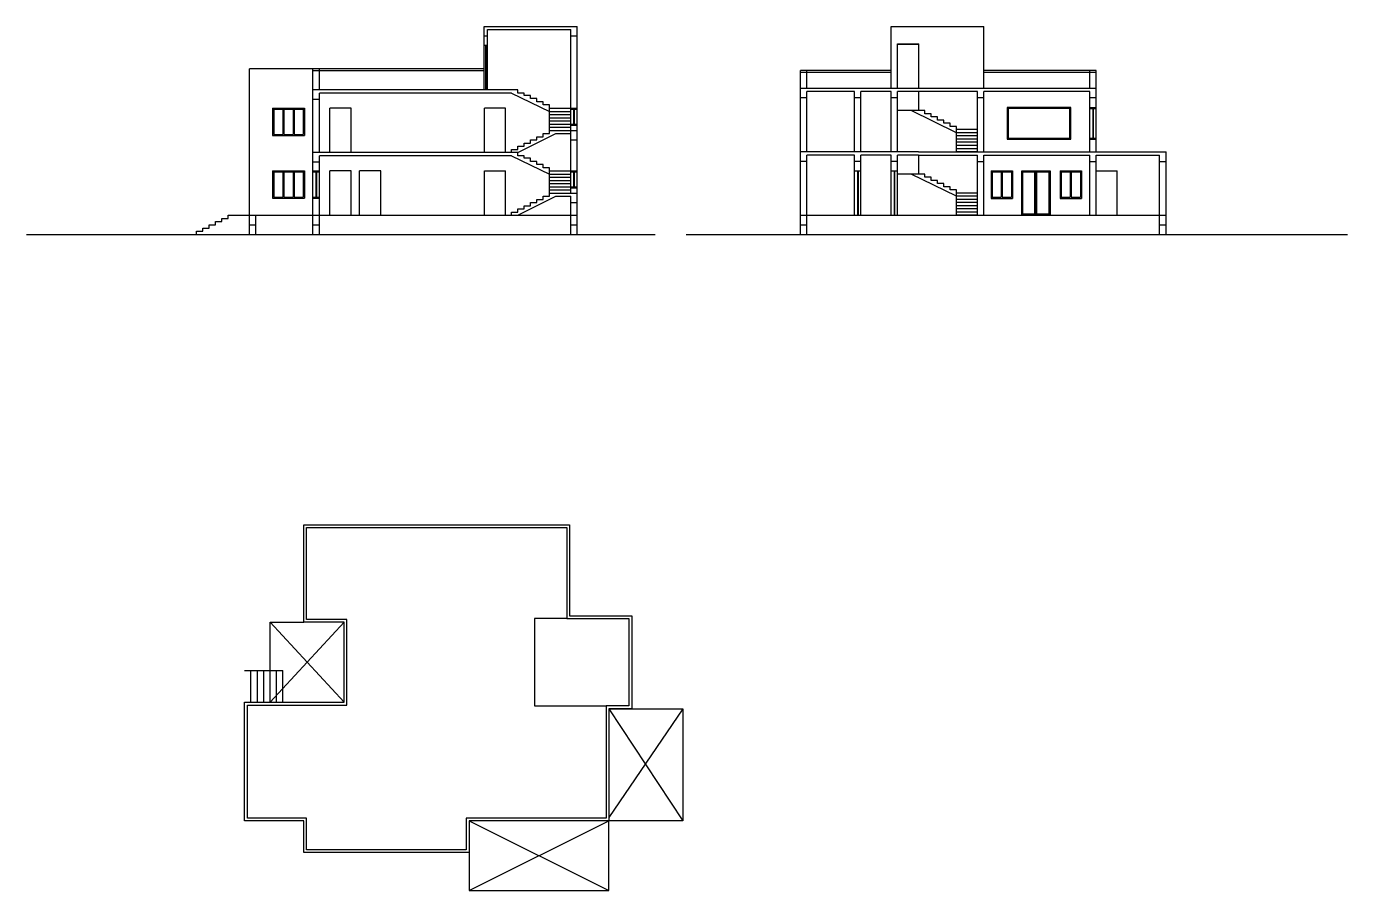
# Model space of a CAD drawing. Header units: metres. Extents: x 3586 to 7307, y 3108 to 6437.
# Drawn here: x 3708.4 to 3770.8, y 3198.1 to 3238.9 of the extents above; entities that cross this region are included whole.
import ezdxf

# ---------------------------------------------------------------- set-up
doc = ezdxf.new("R2010")
doc.units = ezdxf.units.M
for name, color, linetype in [('DOORS', 170, 'Continuous'), ('wall', 7, 'Continuous'), ('window', 140, 'Continuous')]:
    doc.layers.add(name, color=color, linetype=linetype)

msp = doc.modelspace()

# ---------------------------------------------------------------- linework, layer by layer
at = {"layer": 'DOORS'}
for p, q in [((3756.028, 3230.057), (3756.028, 3232.057)), ((3756.078, 3230.007), (3756.078, 3232.107)), ((3756.128, 3230.057), (3756.128, 3232.057))]:
    msp.add_line(p, q, dxfattribs=at)
msp.add_lwpolyline([(3755.411, 3232.107), (3756.746, 3232.107), (3756.746, 3230.007), (3755.411, 3230.007)], close=True, dxfattribs=at)
for points in [[(3756.028, 3230.057), (3755.461, 3230.057), (3755.461, 3232.057), (3756.028, 3232.057)], [(3756.128, 3232.057), (3756.696, 3232.057), (3756.696, 3230.057), (3756.128, 3230.057)]]:
    msp.add_lwpolyline(points, dxfattribs=at)
at = {"layer": 'wall'}
for p, q in [((3730.019, 3235.937), (3730.019, 3238.937)), ((3730.019, 3238.937), (3734.402, 3238.937)), ((3730.169, 3235.937), (3730.169, 3238.787)), ((3730.169, 3238.787), (3734.102, 3238.787)), ((3734.102, 3231.057), (3734.102, 3238.787)), ((3734.402, 3229.107), (3734.402, 3238.937)), ((3749.246, 3238.937), (3753.626, 3238.937)), ((3749.246, 3236.007), (3749.246, 3238.937)), ((3753.626, 3236.007), (3753.626, 3238.937)), ((3730.019, 3238.487), (3730.169, 3238.487)), ((3730.169, 3238.037), (3730.019, 3238.037)), ((3730.084, 3238.037), (3730.084, 3235.937)), ((3730.104, 3238.037), (3730.104, 3235.937)), ((3734.102, 3238.487), (3734.402, 3238.487)), ((3749.546, 3236.007), (3749.546, 3238.107)), ((3749.546, 3238.107), (3750.546, 3238.107)), ((3749.546, 3238.094), (3750.546, 3238.094)), ((3750.546, 3236.007), (3750.546, 3238.107)), ((3750.546, 3235.994), (3750.546, 3238.094)), ((3718.929, 3229.107), (3718.929, 3236.937)), ((3730.019, 3236.937), (3718.929, 3236.937)), ((3721.929, 3235.937), (3721.929, 3236.937)), ((3730.019, 3236.837), (3721.929, 3236.837)), ((3722.229, 3235.937), (3722.229, 3236.937)), ((3744.956, 3229.107), (3744.956, 3236.857)), ((3749.246, 3236.857), (3744.956, 3236.857)), ((3749.246, 3236.757), (3744.956, 3236.757)), ((3745.256, 3236.007), (3745.256, 3236.857)), ((3758.926, 3236.857), (3753.626, 3236.857)), ((3758.926, 3236.757), (3753.626, 3236.757)), ((3758.626, 3236.007), (3758.626, 3236.857)), ((3758.926, 3233.007), (3758.926, 3236.857)), ((3721.929, 3229.107), (3721.929, 3235.937)), ((3731.302, 3235.937), (3721.929, 3235.937)), ((3731.302, 3235.787), (3722.229, 3235.787)), ((3722.229, 3232.972), (3722.229, 3235.787)), ((3731.602, 3235.937), (3731.302, 3235.937)), ((3731.302, 3235.787), (3733.102, 3234.922)), ((3731.602, 3235.787), (3731.602, 3235.937)), ((3731.902, 3235.787), (3731.602, 3235.787)), ((3731.902, 3235.672), (3731.902, 3235.787)), ((3732.202, 3235.672), (3731.902, 3235.672)), ((3732.202, 3235.522), (3732.202, 3235.672)), ((3732.502, 3235.522), (3732.202, 3235.522)), ((3732.502, 3235.372), (3732.502, 3235.522)), ((3758.926, 3236.007), (3744.956, 3236.007)), ((3745.256, 3235.557), (3744.956, 3235.557)), ((3747.506, 3235.857), (3745.256, 3235.857)), ((3745.256, 3233.007), (3745.256, 3235.857)), ((3747.506, 3233.007), (3747.506, 3235.857)), ((3747.806, 3235.557), (3747.506, 3235.557)), ((3749.246, 3235.857), (3747.806, 3235.857)), ((3747.806, 3233.007), (3747.806, 3235.857)), ((3749.246, 3233.007), (3749.246, 3235.857)), ((3749.546, 3235.557), (3749.246, 3235.557)), ((3750.526, 3235.857), (3749.546, 3235.857)), ((3753.326, 3235.857), (3749.546, 3235.857)), ((3749.546, 3233.007), (3749.546, 3235.857)), ((3750.526, 3235.857), (3750.526, 3234.957)), ((3753.326, 3233.007), (3753.326, 3235.857)), ((3753.626, 3235.557), (3753.326, 3235.557)), ((3758.626, 3235.857), (3753.626, 3235.857)), ((3753.626, 3233.007), (3753.626, 3235.857)), ((3758.626, 3233.007), (3758.626, 3235.857)), ((3758.926, 3235.557), (3758.626, 3235.557)), ((3722.229, 3235.487), (3721.929, 3235.487)), ((3722.726, 3232.972), (3722.726, 3235.076)), ((3723.729, 3235.076), (3722.726, 3235.076)), ((3723.729, 3232.972), (3723.729, 3235.076)), ((3731.029, 3235.072), (3730.029, 3235.072)), ((3730.029, 3232.972), (3730.029, 3235.072)), ((3731.029, 3232.972), (3731.029, 3235.072)), ((3732.802, 3235.372), (3732.502, 3235.372)), ((3732.802, 3235.222), (3732.802, 3235.372)), ((3733.102, 3235.222), (3732.802, 3235.222)), ((3733.102, 3235.072), (3733.102, 3235.222)), ((3733.102, 3235.072), (3734.102, 3235.072)), ((3733.102, 3234.022), (3733.102, 3235.072)), ((3733.102, 3234.922), (3734.102, 3234.922)), ((3750.526, 3234.957), (3749.546, 3234.957)), ((3752.326, 3233.907), (3750.195, 3234.957)), ((3750.826, 3234.957), (3750.526, 3234.957)), ((3750.826, 3234.807), (3750.826, 3234.957)), ((3733.102, 3234.772), (3734.102, 3234.772)), ((3733.102, 3234.622), (3734.102, 3234.622)), ((3733.102, 3234.472), (3734.102, 3234.472)), ((3733.102, 3234.322), (3734.102, 3234.322)), ((3751.126, 3234.807), (3750.826, 3234.807)), ((3751.126, 3234.657), (3751.126, 3234.807)), ((3751.276, 3234.657), (3751.126, 3234.657)), ((3751.426, 3234.657), (3751.276, 3234.657)), ((3751.426, 3234.507), (3751.426, 3234.657)), ((3751.726, 3234.507), (3751.426, 3234.507)), ((3751.726, 3234.357), (3751.726, 3234.507)), ((3752.026, 3234.357), (3751.726, 3234.357)), ((3752.026, 3234.207), (3752.026, 3234.357)), ((3731.602, 3232.972), (3733.402, 3233.872)), ((3732.502, 3233.572), (3732.502, 3233.722)), ((3732.502, 3233.722), (3732.802, 3233.722)), ((3732.802, 3233.722), (3732.802, 3233.872)), ((3732.802, 3233.872), (3733.102, 3233.872)), ((3733.102, 3234.172), (3734.102, 3234.172)), ((3733.102, 3233.872), (3733.102, 3234.022)), ((3733.102, 3234.022), (3734.402, 3234.022)), ((3733.402, 3233.872), (3734.102, 3233.872)), ((3752.326, 3234.207), (3752.026, 3234.207)), ((3752.326, 3234.057), (3752.326, 3234.207)), ((3753.326, 3234.057), (3752.326, 3234.057)), ((3752.326, 3233.007), (3752.326, 3234.057)), ((3753.326, 3233.907), (3752.326, 3233.907)), ((3753.326, 3233.757), (3752.326, 3233.757)), ((3731.302, 3232.972), (3731.302, 3233.122)), ((3731.302, 3233.122), (3731.602, 3233.122)), ((3731.602, 3233.122), (3731.602, 3233.272)), ((3731.602, 3233.272), (3731.902, 3233.272)), ((3731.902, 3233.272), (3731.902, 3233.422)), ((3731.902, 3233.422), (3732.202, 3233.422)), ((3732.202, 3233.422), (3732.202, 3233.572)), ((3732.202, 3233.572), (3732.502, 3233.572)), ((3734.102, 3233.572), (3734.402, 3233.572)), ((3749.546, 3233.007), (3744.956, 3233.007)), ((3750.526, 3233.007), (3749.546, 3233.007)), ((3750.526, 3233.007), (3758.926, 3233.007)), ((3753.326, 3233.607), (3752.326, 3233.607)), ((3753.326, 3233.457), (3752.326, 3233.457)), ((3753.326, 3233.307), (3752.326, 3233.307)), ((3753.326, 3233.157), (3752.326, 3233.157)), ((3753.326, 3233.007), (3752.326, 3233.007)), ((3758.926, 3233.007), (3762.226, 3233.007)), ((3762.226, 3229.107), (3762.226, 3233.007)), ((3731.302, 3232.972), (3721.929, 3232.972)), ((3722.229, 3232.522), (3721.929, 3232.522)), ((3722.229, 3229.107), (3722.229, 3232.822)), ((3731.302, 3232.822), (3722.229, 3232.822)), ((3731.602, 3232.972), (3731.302, 3232.972)), ((3731.302, 3232.822), (3733.102, 3231.957)), ((3731.602, 3232.822), (3731.602, 3232.972)), ((3731.902, 3232.822), (3731.602, 3232.822)), ((3731.902, 3232.707), (3731.902, 3232.822)), ((3732.202, 3232.707), (3731.902, 3232.707)), ((3732.202, 3232.557), (3732.202, 3232.707)), ((3732.502, 3232.557), (3732.202, 3232.557)), ((3732.502, 3232.407), (3732.502, 3232.557)), ((3732.802, 3232.407), (3732.502, 3232.407)), ((3732.802, 3232.257), (3732.802, 3232.407)), ((3745.256, 3232.557), (3744.956, 3232.557)), ((3745.256, 3229.107), (3745.256, 3232.857)), ((3747.506, 3232.857), (3745.256, 3232.857)), ((3747.506, 3230.007), (3747.506, 3232.857)), ((3747.806, 3232.557), (3747.506, 3232.557)), ((3747.806, 3230.007), (3747.806, 3232.857)), ((3749.246, 3232.857), (3747.806, 3232.857)), ((3749.246, 3230.007), (3749.246, 3232.857)), ((3749.546, 3232.557), (3749.246, 3232.557)), ((3749.546, 3230.007), (3749.546, 3232.857)), ((3750.526, 3232.857), (3749.546, 3232.857)), ((3750.526, 3232.857), (3749.546, 3232.857)), ((3750.526, 3232.857), (3750.526, 3231.957)), ((3750.526, 3232.857), (3753.326, 3232.857)), ((3753.326, 3230.007), (3753.326, 3232.857)), ((3753.326, 3232.557), (3753.626, 3232.557)), ((3753.626, 3230.007), (3753.626, 3232.857)), ((3753.626, 3232.857), (3758.626, 3232.857)), ((3758.626, 3230.007), (3758.626, 3232.857)), ((3758.626, 3232.557), (3758.926, 3232.557)), ((3758.926, 3230.007), (3758.926, 3232.857)), ((3758.926, 3232.857), (3761.926, 3232.857)), ((3761.926, 3229.107), (3761.926, 3232.857)), ((3761.926, 3232.557), (3762.226, 3232.557)), ((3722.726, 3230.007), (3722.726, 3232.111)), ((3723.729, 3232.111), (3722.726, 3232.111)), ((3723.729, 3230.007), (3723.729, 3232.111)), ((3724.129, 3230.007), (3724.129, 3232.111)), ((3725.133, 3232.111), (3724.129, 3232.111)), ((3725.133, 3230.007), (3725.133, 3232.111)), ((3730.029, 3230.007), (3730.029, 3232.107)), ((3730.029, 3232.107), (3731.029, 3232.107)), ((3731.029, 3230.007), (3731.029, 3232.107)), ((3733.102, 3232.257), (3732.802, 3232.257)), ((3733.102, 3232.107), (3733.102, 3232.257)), ((3733.102, 3232.107), (3734.102, 3232.107)), ((3733.102, 3231.057), (3733.102, 3232.107)), ((3733.102, 3231.957), (3734.102, 3231.957)), ((3733.102, 3231.807), (3734.102, 3231.807)), ((3747.506, 3232.107), (3747.806, 3232.107)), ((3747.656, 3232.107), (3747.656, 3230.007)), ((3747.676, 3232.107), (3747.676, 3230.007)), ((3749.246, 3232.107), (3749.546, 3232.107)), ((3749.386, 3232.107), (3749.386, 3230.007)), ((3749.396, 3232.107), (3749.396, 3230.007)), ((3749.406, 3232.107), (3749.406, 3230.007)), ((3750.526, 3231.957), (3749.546, 3231.957)), ((3752.326, 3230.907), (3750.195, 3231.957)), ((3750.826, 3231.957), (3750.526, 3231.957)), ((3750.826, 3231.807), (3750.826, 3231.957)), ((3751.126, 3231.807), (3750.826, 3231.807)), ((3751.126, 3231.657), (3751.126, 3231.807)), ((3758.926, 3232.107), (3759.926, 3232.107)), ((3758.926, 3230.007), (3758.926, 3232.107)), ((3759.926, 3230.007), (3759.926, 3232.107)), ((3733.102, 3231.657), (3734.102, 3231.657)), ((3733.102, 3231.507), (3734.102, 3231.507)), ((3733.102, 3231.357), (3734.102, 3231.357)), ((3733.102, 3231.207), (3734.102, 3231.207)), ((3751.276, 3231.657), (3751.126, 3231.657)), ((3751.426, 3231.657), (3751.276, 3231.657)), ((3751.426, 3231.507), (3751.426, 3231.657)), ((3751.726, 3231.507), (3751.426, 3231.507)), ((3751.726, 3231.357), (3751.726, 3231.507)), ((3752.026, 3231.357), (3751.726, 3231.357)), ((3752.026, 3231.207), (3752.026, 3231.357)), ((3752.326, 3231.207), (3752.026, 3231.207)), ((3752.326, 3231.057), (3752.326, 3231.207)), ((3731.602, 3230.007), (3733.402, 3230.907)), ((3732.202, 3230.457), (3732.202, 3230.607)), ((3732.202, 3230.607), (3732.502, 3230.607)), ((3732.502, 3230.607), (3732.502, 3230.757)), ((3732.502, 3230.757), (3732.802, 3230.757)), ((3732.802, 3230.757), (3732.802, 3230.907)), ((3732.802, 3230.907), (3733.102, 3230.907)), ((3733.102, 3230.907), (3733.102, 3231.057)), ((3733.102, 3231.057), (3734.402, 3231.057)), ((3733.402, 3230.907), (3734.102, 3230.907)), ((3734.102, 3229.107), (3734.102, 3230.907)), ((3734.102, 3230.607), (3734.402, 3230.607)), ((3753.326, 3231.057), (3752.326, 3231.057)), ((3752.326, 3230.007), (3752.326, 3231.057)), ((3753.326, 3230.907), (3752.326, 3230.907)), ((3753.326, 3230.757), (3752.326, 3230.757)), ((3753.326, 3230.607), (3752.326, 3230.607)), ((3717.929, 3230.007), (3734.402, 3230.007)), ((3717.929, 3229.857), (3717.929, 3230.007)), ((3719.229, 3229.107), (3719.229, 3230.007)), ((3731.302, 3230.007), (3731.302, 3230.157)), ((3731.302, 3230.157), (3731.602, 3230.157)), ((3731.602, 3230.157), (3731.602, 3230.307)), ((3731.602, 3230.307), (3731.902, 3230.307)), ((3731.902, 3230.307), (3731.902, 3230.457)), ((3731.902, 3230.457), (3732.202, 3230.457)), ((3744.956, 3230.007), (3762.226, 3230.007)), ((3753.326, 3230.457), (3752.326, 3230.457)), ((3753.326, 3230.307), (3752.326, 3230.307)), ((3753.326, 3230.157), (3752.326, 3230.157)), ((3753.326, 3230.007), (3752.326, 3230.007)), ((3716.429, 3229.107), (3716.429, 3229.257)), ((3716.429, 3229.257), (3716.729, 3229.257)), ((3716.729, 3229.257), (3716.729, 3229.407)), ((3716.729, 3229.407), (3717.029, 3229.407)), ((3717.029, 3229.407), (3717.029, 3229.557)), ((3717.029, 3229.557), (3717.329, 3229.557)), ((3717.329, 3229.557), (3717.329, 3229.707)), ((3717.329, 3229.707), (3717.629, 3229.707)), ((3717.629, 3229.707), (3717.629, 3229.857)), ((3717.629, 3229.857), (3717.929, 3229.857)), ((3718.929, 3229.557), (3719.229, 3229.557)), ((3721.929, 3229.557), (3722.229, 3229.557)), ((3734.102, 3229.557), (3734.402, 3229.557)), ((3744.956, 3229.557), (3745.256, 3229.557)), ((3744.956, 3229.557), (3745.256, 3229.557)), ((3761.926, 3229.557), (3762.226, 3229.557)), ((3761.926, 3229.557), (3762.226, 3229.557)), ((3708.391, 3229.107), (3712.737, 3229.107)), ((3712.737, 3229.107), (3738.094, 3229.107)), ((3716.429, 3229.107), (3734.102, 3229.107)), ((3734.102, 3229.107), (3734.402, 3229.107)), ((3739.56, 3229.107), (3770.804, 3229.107)), ((3744.956, 3229.107), (3745.256, 3229.107)), ((3745.256, 3229.107), (3761.926, 3229.107)), ((3761.926, 3229.107), (3762.226, 3229.107)), ((3719.9, 3208.486), (3719.9, 3210.773)), ((3719.9, 3210.773), (3721.5, 3210.773)), ((3719.9, 3210.773), (3723.4, 3206.986)), ((3723.4, 3210.773), (3719.9, 3206.986)), ((3733.923, 3210.945), (3732.399, 3210.945)), ((3732.399, 3210.945), (3732.399, 3206.814)), ((3718.7, 3208.486), (3720.5, 3208.486)), ((3719, 3206.986), (3719, 3208.486)), ((3719.3, 3206.986), (3719.3, 3208.486)), ((3719.6, 3206.986), (3719.6, 3208.486)), ((3719.9, 3206.986), (3719.9, 3208.486)), ((3720.2, 3206.986), (3720.2, 3208.486)), ((3720.5, 3206.986), (3720.5, 3208.486)), ((3718.7, 3206.986), (3720.5, 3206.986)), ((3732.399, 3206.814), (3735.772, 3206.814)), ((3735.9, 3206.686), (3739.4, 3206.686)), ((3735.9, 3206.686), (3739.4, 3201.386)), ((3739.4, 3206.686), (3735.9, 3201.536)), ((3739.4, 3206.686), (3739.4, 3201.386)), ((3729.3, 3201.386), (3729.3, 3198.086)), ((3729.3, 3201.386), (3735.9, 3198.086)), ((3729.3, 3198.086), (3735.9, 3201.386)), ((3735.9, 3198.086), (3735.9, 3201.386)), ((3739.4, 3201.386), (3735.9, 3201.386)), ((3729.3, 3198.086), (3735.9, 3198.086))]:
    msp.add_line(p, q, dxfattribs=at)
msp.add_lwpolyline([(3721.5, 3215.373), (3734.051, 3215.373), (3734.051, 3211.073), (3736.985, 3211.073), (3736.985, 3206.686), (3735.9, 3206.686), (3735.9, 3201.686), (3735.9, 3201.386), (3729.3, 3201.386), (3729.3, 3199.886), (3721.5, 3199.886), (3721.5, 3201.386), (3718.7, 3201.386), (3718.7, 3206.986), (3723.4, 3206.986), (3723.4, 3210.773), (3721.5, 3210.773), (3721.5, 3215.373)], dxfattribs=at)
msp.add_lwpolyline([(3721.628, 3215.245), (3733.923, 3215.245), (3733.923, 3210.945), (3736.857, 3210.945), (3736.857, 3206.814), (3735.772, 3206.814), (3735.772, 3201.686), (3735.772, 3201.514), (3729.172, 3201.514), (3729.172, 3200.014), (3721.628, 3200.014), (3721.628, 3201.514), (3718.828, 3201.514), (3718.828, 3206.858), (3723.528, 3206.858), (3723.528, 3210.901), (3721.628, 3210.901)], close=True, dxfattribs=at)
at = {"layer": 'window'}
for p, q in [((3720.022, 3235.076), (3721.522, 3235.076)), ((3720.022, 3235.076), (3720.022, 3233.776)), ((3720.072, 3235.026), (3720.504, 3235.026)), ((3720.072, 3235.026), (3720.072, 3233.826)), ((3720.504, 3235.026), (3720.504, 3233.826)), ((3720.554, 3235.026), (3720.554, 3233.826)), ((3720.554, 3235.026), (3720.989, 3235.026)), ((3720.989, 3235.026), (3720.989, 3233.826)), ((3721.039, 3235.026), (3721.039, 3233.826)), ((3721.039, 3235.026), (3721.472, 3235.026)), ((3721.472, 3235.026), (3721.472, 3233.826)), ((3721.522, 3235.076), (3721.522, 3233.776)), ((3734.102, 3235.072), (3734.402, 3235.072)), ((3734.102, 3235.022), (3734.402, 3235.022)), ((3734.242, 3235.022), (3734.242, 3234.322)), ((3734.262, 3235.022), (3734.262, 3234.322)), ((3758.626, 3235.102), (3758.926, 3235.102)), ((3758.626, 3235.051), (3758.926, 3235.051)), ((3758.766, 3235.051), (3758.766, 3233.657)), ((3758.786, 3235.051), (3758.786, 3233.657)), ((3734.102, 3234.322), (3734.402, 3234.322)), ((3734.102, 3234.272), (3734.402, 3234.272)), ((3720.022, 3233.776), (3721.522, 3233.776)), ((3720.072, 3233.826), (3720.504, 3233.826)), ((3720.554, 3233.826), (3720.989, 3233.826)), ((3721.039, 3233.826), (3721.472, 3233.826)), ((3758.626, 3233.657), (3758.926, 3233.657)), ((3758.626, 3233.607), (3758.926, 3233.607)), ((3720.022, 3232.111), (3721.522, 3232.111)), ((3720.022, 3232.111), (3720.022, 3230.811)), ((3720.072, 3232.061), (3720.504, 3232.061)), ((3720.072, 3232.061), (3720.072, 3230.861)), ((3720.504, 3232.061), (3720.504, 3230.861)), ((3720.554, 3232.061), (3720.989, 3232.061)), ((3720.554, 3232.061), (3720.554, 3230.861)), ((3720.989, 3232.061), (3720.989, 3230.861)), ((3721.039, 3232.061), (3721.472, 3232.061)), ((3721.039, 3232.061), (3721.039, 3230.861)), ((3721.472, 3232.061), (3721.472, 3230.861)), ((3721.522, 3232.111), (3721.522, 3230.811)), ((3721.929, 3232.111), (3722.229, 3232.111)), ((3721.929, 3232.061), (3722.229, 3232.061)), ((3722.069, 3232.061), (3722.069, 3230.861)), ((3722.089, 3232.061), (3722.089, 3230.861)), ((3734.102, 3232.107), (3734.402, 3232.107)), ((3734.102, 3232.057), (3734.402, 3232.057)), ((3734.242, 3232.057), (3734.242, 3231.357)), ((3734.262, 3232.057), (3734.262, 3231.357)), ((3753.961, 3232.107), (3754.979, 3232.107)), ((3753.961, 3232.107), (3753.961, 3230.807)), ((3754.011, 3232.057), (3754.444, 3232.057)), ((3754.011, 3232.057), (3754.011, 3230.857)), ((3754.444, 3232.057), (3754.444, 3230.857)), ((3754.494, 3232.057), (3754.929, 3232.057)), ((3754.494, 3232.057), (3754.494, 3230.857)), ((3754.929, 3232.057), (3754.929, 3230.857)), ((3754.979, 3232.107), (3754.979, 3230.807)), ((3757.22, 3232.107), (3758.238, 3232.107)), ((3757.22, 3232.107), (3757.22, 3230.807)), ((3757.27, 3232.057), (3757.703, 3232.057)), ((3757.27, 3232.057), (3757.27, 3230.857)), ((3757.703, 3232.057), (3757.703, 3230.857)), ((3757.753, 3232.057), (3758.188, 3232.057)), ((3757.753, 3232.057), (3757.753, 3230.857)), ((3758.188, 3232.057), (3758.188, 3230.857)), ((3758.238, 3232.107), (3758.238, 3230.807)), ((3734.102, 3231.357), (3734.402, 3231.357)), ((3734.102, 3231.307), (3734.402, 3231.307)), ((3720.022, 3230.811), (3721.522, 3230.811)), ((3720.072, 3230.861), (3720.504, 3230.861)), ((3720.554, 3230.861), (3720.989, 3230.861)), ((3721.039, 3230.861), (3721.472, 3230.861)), ((3721.929, 3230.861), (3722.229, 3230.861)), ((3721.929, 3230.811), (3722.229, 3230.811)), ((3753.961, 3230.807), (3754.979, 3230.807)), ((3754.011, 3230.857), (3754.444, 3230.857)), ((3754.494, 3230.857), (3754.929, 3230.857)), ((3757.22, 3230.807), (3758.238, 3230.807)), ((3757.27, 3230.857), (3757.703, 3230.857)), ((3757.753, 3230.857), (3758.188, 3230.857))]:
    msp.add_line(p, q, dxfattribs=at)
for points in [[(3754.726, 3233.607), (3757.726, 3233.607), (3757.726, 3235.107), (3754.726, 3235.107)], [(3754.776, 3233.657), (3757.676, 3233.657), (3757.676, 3235.057), (3754.776, 3235.057)]]:
    msp.add_lwpolyline(points, close=True, dxfattribs=at)

doc.saveas('drawing.dxf')
